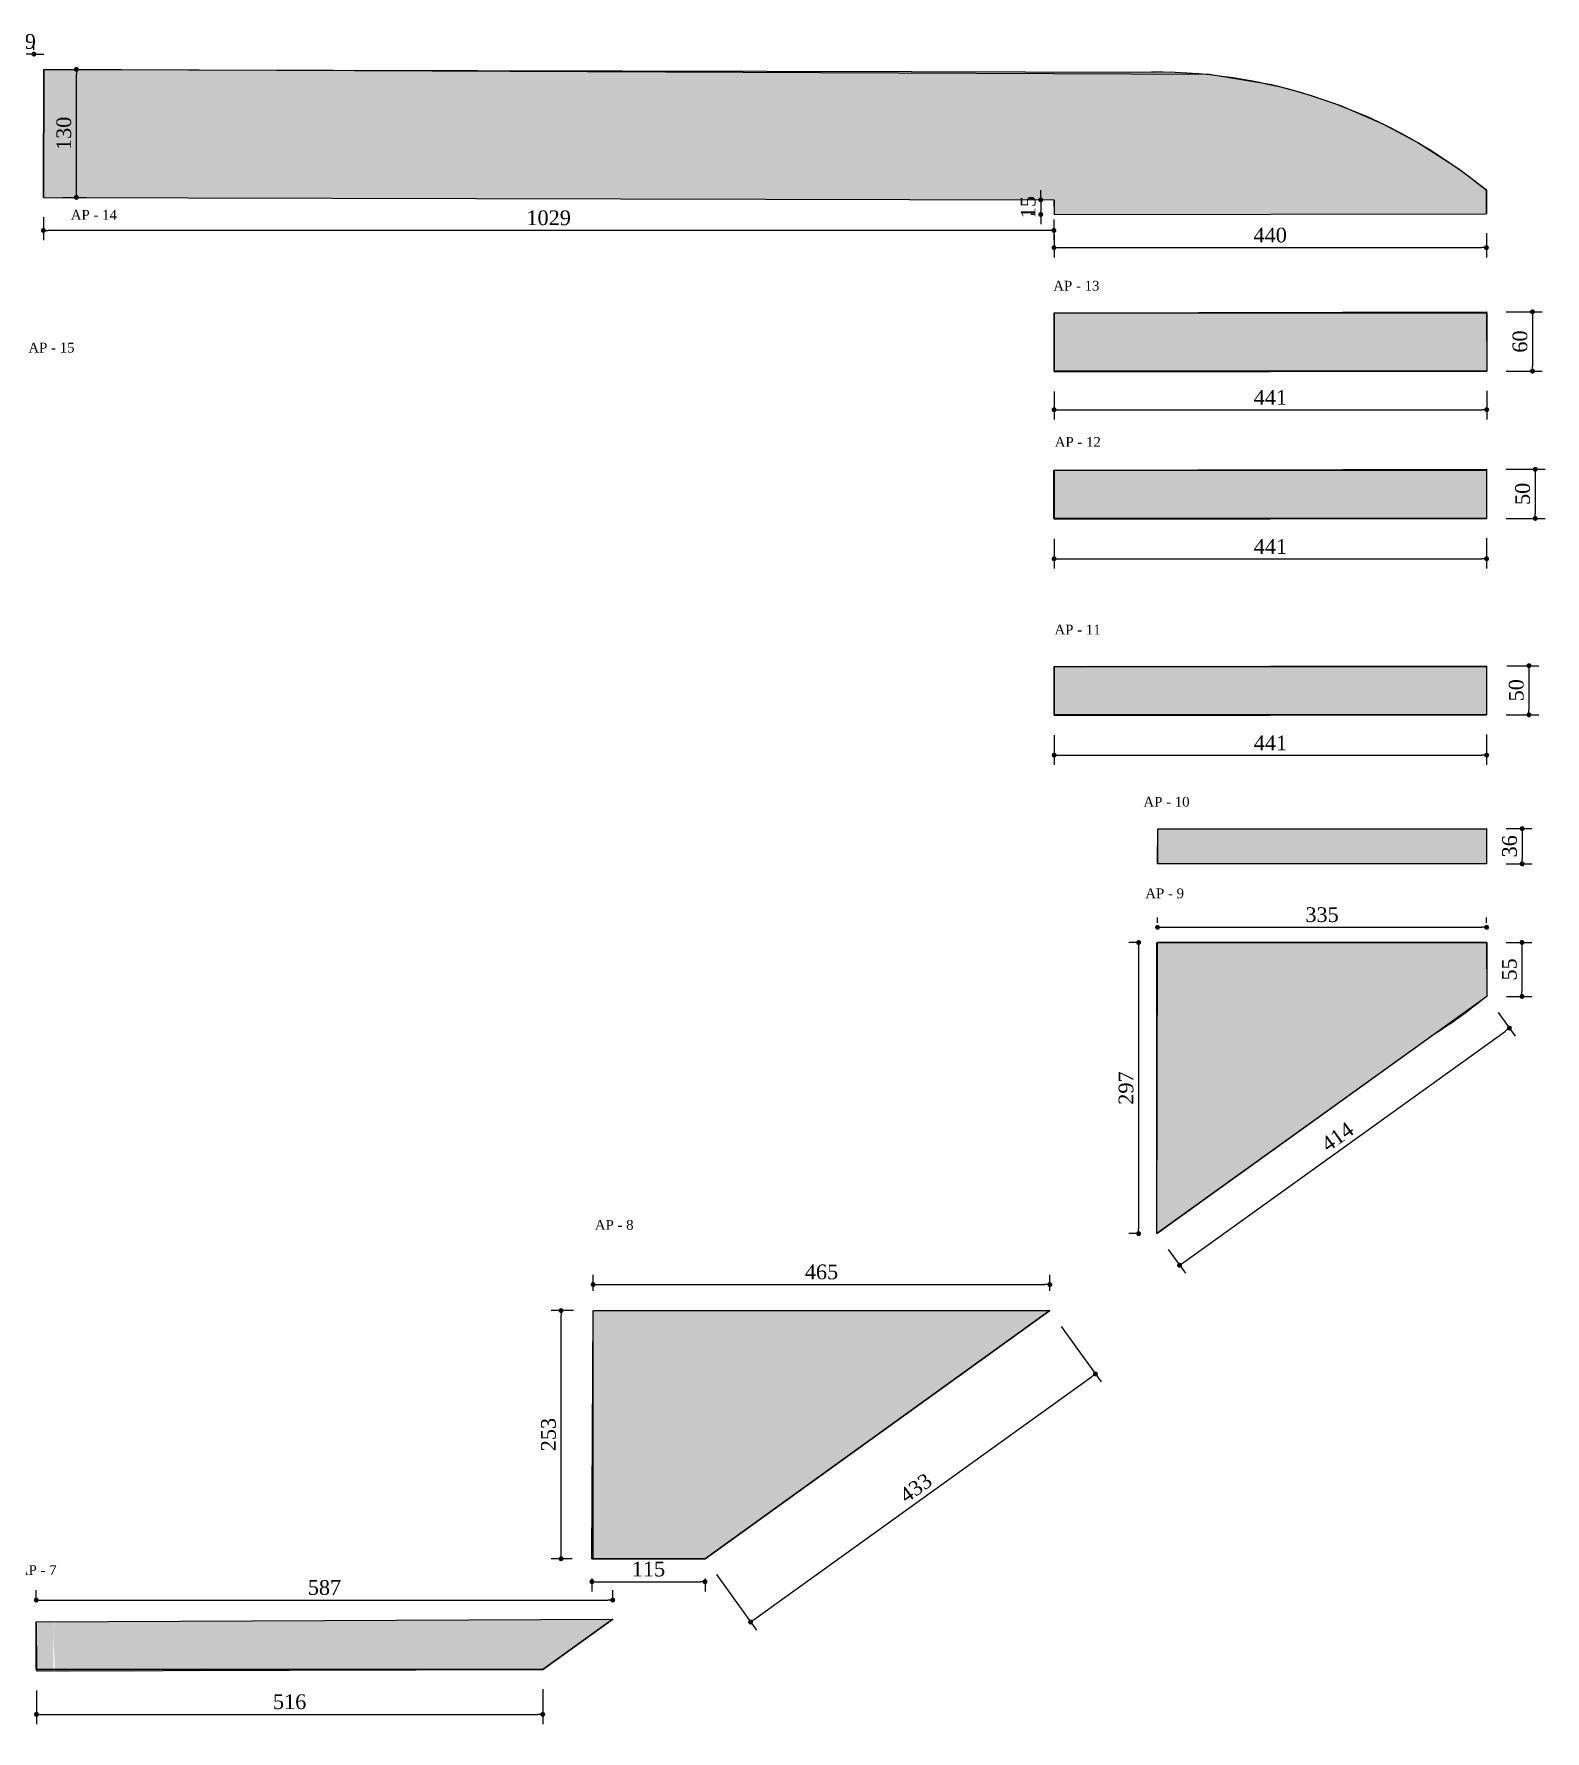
# Model space of a CAD drawing. Header units: millimetres. Extents: x 103208 to 171806, y -164 to 10038.
# Drawn here: x 139330 to 140869, y 2203 to 3931 of the extents above; entities that cross this region are included whole.
import ezdxf

# ---------------------------------------------------------------- set-up
doc = ezdxf.new("R2010")
doc.units = ezdxf.units.MM
doc.layers.add('Parede Baixa', color=5, linetype='Continuous', lineweight=50)
doc.layers.add('Pilares Sub-solo', color=7, linetype='Continuous', lineweight=70)
doc.styles.add('Valéria', font='romantic.ttf', dxfattribs={"height": 10})
doc.dimstyles.new('Cota - 50', dxfattribs={"dimtxt": 10, "dimasz": 5, "dimexe": 10, "dimexo": 20, "dimgap": 5, "dimtad": 1, "dimtxsty": 'Valéria', "dimblk": 'DOT', "dimcen": 0, "dimclrd": 12, "dimclre": 12, "dimclrt": 2, "dimazin": 2, "dimtfac": 1, "dimtix": 1, "dimtmove": 0, "dimatfit": 3, "dimldrblk": 'DOT', "dimfxl": 1, "dimarcsym": 0})
pattern_1 = [(360, (25225.264, -3817.564), (15, 15), [2.25, -0.45, 0.6, -0.45, 2.25, -9]), (360, (25224.514, -3817.114), (15, 15), [1.5, -1.125, 2.25, -1.125, 1.5, -7.5]), (360, (25229.764, -3811.114), (15, 15), [1.875, -0.75, 1.875, -10.5]), (360, (25222.264, -3808.114), (15, 15), [0.75, -1.5, 0.75, -12]), (90, (25223.764, -3808.114), (-15, 15), [1.35, -13.65]), (90, (25228.264, -3817.114), (-15, 15), [1.5, -13.5]), (90, (25232.014, -3811.114), (-15, 15), [1.5, -13.5]), (45, (25230.214, -3817.264), (1e-14, 15), [1.5, -19.7132034]), (135, (25226.314, -3817.264), (-15, 1e-14), [1.5, -19.7132034]), (63.434949, (25229.764, -3817.189), (8e-10, 15), [1.5, -32.0410197]), (75.9637565, (25229.014, -3817.1137), (5e-10, 15), [1.5, -60.3465844]), (75.9637565, (25232.764, -3811.1137), (5e-10, 15), [1.2, -60.6465844]), (75.9637565, (25224.064, -3808.1137), (5e-10, 15), [1.05, -60.7965844]), (104.0362435, (25227.514, -3817.1137), (-5e-10, 15), [1.5, -60.3465844]), (104.0362435, (25231.264, -3811.1137), (-5e-10, 15), [1.2, -60.6465844]), (104.0362435, (25223.464, -3808.1137), (-5e-10, 15), [1.05, -60.7965844]), (116.565051, (25226.764, -3817.189), (-6e-09, 15), [1.5, -32.041002])]

# ---------------------------------------------------------------- blocks, each defined once
blk = doc.blocks.new('_Dot')
at = {"color": 0, "linetype": 'ByBlock', "lineweight": -2}
blk.add_line((-0.5, 0), (-1, 0), dxfattribs=at)
at = {"color": 0, "linetype": 'ByBlock', "const_width": 0.5}
blk.add_lwpolyline([(-0.25, 0, 1), (0.25, 0, 1)], format="xyb", close=True, dxfattribs=at)
blk = doc.blocks.new('*D1052')
at = {"color": 12, "lineweight": -2, "transparency": 16777216}
for p, q in [((139331.9, 2333.9), (139331.9, 2346)), ((139336.9, 2336), (139914, 2336)), ((139919, 2336.6), (139919, 2346))]:
    blk.add_line(p, q, dxfattribs=at)
at = {"layer": 'Defpoints', "color": 0, "transparency": 16777216}
for p in [(139919, 2336), (139919, 2316.6), (139331.9, 2313.9, -66132.9)]:
    blk.add_point(p, dxfattribs=at)
at = {"color": 12, "lineweight": -2, "transparency": 16777216, "xscale": 5, "yscale": 5, "zscale": 5, "rotation": 180}
blk.add_blockref('_Dot', (139331.9, 2336), dxfattribs=at)
at = {"color": 12, "lineweight": -2, "transparency": 16777216, "xscale": 5, "yscale": 5, "zscale": 5}
blk.add_blockref('_Dot', (139919, 2336), dxfattribs=at)
at = {"color": 2, "transparency": 16777216, "insert": (139625.4, 2348.7), "char_height": 10, "attachment_point": 5, "style": 'Valéria'}
blk.add_mtext('{\\H1.5x;587}', dxfattribs=at)
blk = doc.blocks.new('*D1054')
at = {"color": 12, "lineweight": -2, "transparency": 16777216}
for p, q in [((139332.1, 2243.9), (139332.1, 2209.6)), ((139847.7, 2245.4), (139847.7, 2209.6)), ((139337.1, 2219.6), (139842.7, 2219.6))]:
    blk.add_line(p, q, dxfattribs=at)
at = {"layer": 'Defpoints', "color": 0, "transparency": 16777216}
for p in [(139847.7, 2265.4), (139332.1, 2263.9, -66132.9), (139847.7, 2219.6)]:
    blk.add_point(p, dxfattribs=at)
at = {"color": 12, "lineweight": -2, "transparency": 16777216, "xscale": 5, "yscale": 5, "zscale": 5, "rotation": 180}
blk.add_blockref('_Dot', (139332.1, 2219.6), dxfattribs=at)
at = {"color": 12, "lineweight": -2, "transparency": 16777216, "xscale": 5, "yscale": 5, "zscale": 5}
blk.add_blockref('_Dot', (139847.7, 2219.6), dxfattribs=at)
at = {"color": 2, "transparency": 16777216, "insert": (139589.9, 2232.4), "char_height": 10, "attachment_point": 5, "style": 'Valéria'}
blk.add_mtext('{\\H1.5x;516}', dxfattribs=at)
blk = doc.blocks.new('*D1055')
at = {"color": 12, "lineweight": -2, "transparency": 16777216}
for p, q in [((139311.9, 2313.9), (139301.1, 2313.9)), ((139311.1, 2268.9), (139311.1, 2308.9)), ((139312.1, 2263.9), (139301.1, 2263.9))]:
    blk.add_line(p, q, dxfattribs=at)
at = {"layer": 'Defpoints', "color": 0, "transparency": 16777216}
for p in [(139311.1, 2313.9), (139331.9, 2313.9, -66132.9), (139332.1, 2263.9, -66132.9)]:
    blk.add_point(p, dxfattribs=at)
at = {"color": 12, "lineweight": -2, "transparency": 16777216, "xscale": 5, "yscale": 5, "zscale": 5}
for p, rotation in [((139311.1, 2313.9), 90), ((139311.1, 2263.9), 270)]:
    blk.add_blockref('_Dot', p, dxfattribs=dict(at, rotation=rotation))
at = {"color": 2, "transparency": 16777216, "insert": (139298.3, 2288.9), "char_height": 10, "attachment_point": 5, "rotation": 90, "style": 'Valéria'}
blk.add_mtext('{\\H1.5x;50}', dxfattribs=at)
blk = doc.blocks.new('*D1056')
at = {"color": 12, "lineweight": -2, "transparency": 16777216}
for p, q in [((139897.8, 2358.1), (139897.8, 2344.7)), ((139902.8, 2354.7), (140008, 2354.7)), ((140013, 2358.1), (140013, 2344.7))]:
    blk.add_line(p, q, dxfattribs=at)
at = {"layer": 'Defpoints', "color": 0, "transparency": 16777216}
for p in [(139897.8, 2378.1), (140013, 2378.1), (140013, 2354.7)]:
    blk.add_point(p, dxfattribs=at)
at = {"color": 12, "lineweight": -2, "transparency": 16777216, "xscale": 5, "yscale": 5, "zscale": 5, "rotation": 180}
blk.add_blockref('_Dot', (139897.8, 2354.7), dxfattribs=at)
at = {"color": 12, "lineweight": -2, "transparency": 16777216, "xscale": 5, "yscale": 5, "zscale": 5}
blk.add_blockref('_Dot', (140013, 2354.7), dxfattribs=at)
at = {"color": 2, "transparency": 16777216, "insert": (139955.4, 2367.5), "char_height": 10, "attachment_point": 5, "style": 'Valéria'}
blk.add_mtext('{\\H1.5x;115}', dxfattribs=at)
blk = doc.blocks.new('*D1057')
at = {"color": 12, "lineweight": -2, "transparency": 16777216}
for p, q in [((140375.8, 2614.6), (140416.4, 2558.2)), ((140063.5, 2316.6), (140406.5, 2563.4)), ((140024.7, 2361.9), (140065.3, 2305.5))]:
    blk.add_line(p, q, dxfattribs=at)
at = {"layer": 'Defpoints', "color": 0, "transparency": 16777216}
for p in [(140364.1, 2630.8), (140410.6, 2566.3), (140013, 2378.1)]:
    blk.add_point(p, dxfattribs=at)
at = {"color": 12, "lineweight": -2, "transparency": 16777216, "xscale": 5, "yscale": 5, "zscale": 5}
for p, rotation in [((140410.6, 2566.3), 35.73631054312465), ((140059.4, 2313.6), 215.7363105431246)]:
    blk.add_blockref('_Dot', p, dxfattribs=dict(at, rotation=rotation))
at = {"color": 2, "transparency": 16777216, "insert": (140227.6, 2450.2), "char_height": 10, "attachment_point": 5, "rotation": 35.7363, "style": 'Valéria'}
blk.add_mtext('{\\H1.5x;433}', dxfattribs=at)
blk = doc.blocks.new('*D1058')
at = {"color": 12, "lineweight": -2, "transparency": 16777216}
for p, q in [((139899, 2650.8), (139899, 2667.3)), ((140364.1, 2650.8), (140364.1, 2667.3)), ((139904, 2657.3), (140359.1, 2657.3))]:
    blk.add_line(p, q, dxfattribs=at)
at = {"layer": 'Defpoints', "color": 0, "transparency": 16777216}
for p in [(140364.1, 2657.3), (139899, 2630.8), (140364.1, 2630.8)]:
    blk.add_point(p, dxfattribs=at)
at = {"color": 12, "lineweight": -2, "transparency": 16777216, "xscale": 5, "yscale": 5, "zscale": 5, "rotation": 180}
blk.add_blockref('_Dot', (139899, 2657.3), dxfattribs=at)
at = {"color": 12, "lineweight": -2, "transparency": 16777216, "xscale": 5, "yscale": 5, "zscale": 5}
blk.add_blockref('_Dot', (140364.1, 2657.3), dxfattribs=at)
at = {"color": 2, "transparency": 16777216, "insert": (140131.6, 2670.1), "char_height": 10, "attachment_point": 5, "style": 'Valéria'}
blk.add_mtext('{\\H1.5x;465}', dxfattribs=at)
blk = doc.blocks.new('*D1059')
at = {"color": 12, "lineweight": -2, "transparency": 16777216}
for p, q in [((139879, 2630.8), (139856.4, 2630.8)), ((139866.4, 2383.1), (139866.4, 2625.8)), ((139877.8, 2378.1), (139856.4, 2378.1))]:
    blk.add_line(p, q, dxfattribs=at)
at = {"layer": 'Defpoints', "color": 0, "transparency": 16777216}
for p in [(139866.4, 2630.8), (139899, 2630.8), (139897.8, 2378.1)]:
    blk.add_point(p, dxfattribs=at)
at = {"color": 12, "lineweight": -2, "transparency": 16777216, "xscale": 5, "yscale": 5, "zscale": 5}
for p, rotation in [((139866.4, 2630.8), 90), ((139866.4, 2378.1), 270)]:
    blk.add_blockref('_Dot', p, dxfattribs=dict(at, rotation=rotation))
at = {"color": 2, "transparency": 16777216, "insert": (139853.6, 2504.5), "char_height": 10, "attachment_point": 5, "rotation": 90, "style": 'Valéria'}
blk.add_mtext('{\\H1.5x;253}', dxfattribs=at)
blk = doc.blocks.new('*D1060')
at = {"color": 12, "lineweight": -2, "transparency": 16777216}
for p, q in [((140473.8, 3025.6), (140473.8, 3031.1)), ((140809, 3025.7), (140809, 3031.1)), ((140478.8, 3021.1), (140804, 3021.1))]:
    blk.add_line(p, q, dxfattribs=at)
at = {"layer": 'Defpoints', "color": 0, "transparency": 16777216}
for p in [(140809, 3021.1), (140473.8, 3005.6, -9825), (140809, 3005.7, -9825)]:
    blk.add_point(p, dxfattribs=at)
at = {"color": 12, "lineweight": -2, "transparency": 16777216, "xscale": 5, "yscale": 5, "zscale": 5, "rotation": 180}
blk.add_blockref('_Dot', (140473.8, 3021.1), dxfattribs=at)
at = {"color": 12, "lineweight": -2, "transparency": 16777216, "xscale": 5, "yscale": 5, "zscale": 5}
blk.add_blockref('_Dot', (140809, 3021.1), dxfattribs=at)
at = {"color": 2, "transparency": 16777216, "insert": (140641.4, 3033.9), "char_height": 10, "attachment_point": 5, "style": 'Valéria'}
blk.add_mtext('{\\H1.5x;335}', dxfattribs=at)
blk = doc.blocks.new('*D1061')
at = {"color": 12, "lineweight": -2, "transparency": 16777216}
for p, q in [((140829, 3005.7), (140855, 3005.7)), ((140845, 3000.7), (140845, 2955.7)), ((140829.1, 2950.7), (140855, 2950.7))]:
    blk.add_line(p, q, dxfattribs=at)
at = {"layer": 'Defpoints', "color": 0, "transparency": 16777216}
for p in [(140809, 3005.7, -9825), (140809.1, 2950.7), (140845, 2950.7)]:
    blk.add_point(p, dxfattribs=at)
at = {"color": 12, "lineweight": -2, "transparency": 16777216, "xscale": 5, "yscale": 5, "zscale": 5}
for p, rotation in [((140845, 3005.7), 90), ((140845, 2950.7), 270)]:
    blk.add_blockref('_Dot', p, dxfattribs=dict(at, rotation=rotation))
at = {"color": 2, "transparency": 16777216, "insert": (140832.2, 2978.2), "char_height": 10, "attachment_point": 5, "rotation": 90, "style": 'Valéria'}
blk.add_mtext('{\\H1.5x;55}', dxfattribs=at)
blk = doc.blocks.new('*D1062')
at = {"color": 12, "lineweight": -2, "transparency": 16777216}
for p, q in [((140820.7, 2934.5), (140838.1, 2910.3)), ((140500.4, 2679.9), (140828.2, 2915.5)), ((140484.8, 2693), (140502.2, 2668.9))]:
    blk.add_line(p, q, dxfattribs=at)
at = {"layer": 'Defpoints', "color": 0, "transparency": 16777216}
for p in [(140809.1, 2950.7), (140832.2, 2918.5), (140473.1, 2709.2)]:
    blk.add_point(p, dxfattribs=at)
at = {"color": 12, "lineweight": -2, "transparency": 16777216, "xscale": 5, "yscale": 5, "zscale": 5}
for p, rotation in [((140832.2, 2918.5), 35.70793610385551), ((140496.3, 2677), 215.7079361038555)]:
    blk.add_blockref('_Dot', p, dxfattribs=dict(at, rotation=rotation))
at = {"color": 2, "transparency": 16777216, "insert": (140657, 2807.9), "char_height": 10, "attachment_point": 5, "rotation": 35.7079, "style": 'Valéria'}
blk.add_mtext('{\\H1.5x;414}', dxfattribs=at)
blk = doc.blocks.new('*D1063')
at = {"color": 12, "lineweight": -2, "transparency": 16777216}
for p, q in [((140453.1, 3005.6), (140444.6, 3005.6)), ((140454.6, 3000.6), (140454.6, 2714.2)), ((140453.1, 2709.2), (140444.6, 2709.2))]:
    blk.add_line(p, q, dxfattribs=at)
at = {"layer": 'Defpoints', "color": 0, "transparency": 16777216}
for p in [(140473.1, 3005.6, -9825), (140454.6, 2709.2), (140473.1, 2709.2)]:
    blk.add_point(p, dxfattribs=at)
at = {"color": 12, "lineweight": -2, "transparency": 16777216, "xscale": 5, "yscale": 5, "zscale": 5}
for p, rotation in [((140454.6, 3005.6), 90), ((140454.6, 2709.2), 270)]:
    blk.add_blockref('_Dot', p, dxfattribs=dict(at, rotation=rotation))
at = {"color": 2, "transparency": 16777216, "insert": (140441.8, 2857.4), "char_height": 10, "attachment_point": 5, "rotation": 90, "style": 'Valéria'}
blk.add_mtext('{\\H1.5x;297}', dxfattribs=at)
blk = doc.blocks.new('*D1064')
at = {"color": 12, "lineweight": -2, "transparency": 16777216}
for p, q in [((140829, 3121.6), (140855.2, 3121.6)), ((140845.2, 3116.6), (140845.2, 3090.7)), ((140829, 3085.7), (140855.2, 3085.7))]:
    blk.add_line(p, q, dxfattribs=at)
at = {"layer": 'Defpoints', "color": 0, "transparency": 16777216}
for p in [(140809, 3121.6, -9825), (140809, 3085.7, -9825), (140845.2, 3085.7)]:
    blk.add_point(p, dxfattribs=at)
at = {"color": 12, "lineweight": -2, "transparency": 16777216, "xscale": 5, "yscale": 5, "zscale": 5}
for p, rotation in [((140845.2, 3121.6), 90), ((140845.2, 3085.7), 270)]:
    blk.add_blockref('_Dot', p, dxfattribs=dict(at, rotation=rotation))
at = {"color": 2, "transparency": 16777216, "insert": (140832.4, 3103.6), "char_height": 10, "attachment_point": 5, "rotation": 90, "style": 'Valéria'}
blk.add_mtext('{\\H1.5x;36}', dxfattribs=at)
blk = doc.blocks.new('*D1065')
at = {"color": 12, "lineweight": -2, "transparency": 16777216}
for p, q in [((140829.7, 3287.5), (140862.1, 3287.5)), ((140852.1, 3282.5), (140852.1, 3242.5)), ((140829, 3237.5), (140862.1, 3237.5))]:
    blk.add_line(p, q, dxfattribs=at)
at = {"layer": 'Defpoints', "color": 0, "transparency": 16777216}
for p in [(140809.7, 3287.5, -9825), (140809, 3237.5, -9975.7), (140852.1, 3237.5)]:
    blk.add_point(p, dxfattribs=at)
at = {"color": 12, "lineweight": -2, "transparency": 16777216, "xscale": 5, "yscale": 5, "zscale": 5}
for p, rotation in [((140852.1, 3287.5), 90), ((140852.1, 3237.5), 270)]:
    blk.add_blockref('_Dot', p, dxfattribs=dict(at, rotation=rotation))
at = {"color": 2, "transparency": 16777216, "insert": (140839.3, 3262.5), "char_height": 10, "attachment_point": 5, "rotation": 90, "style": 'Valéria'}
blk.add_mtext('{\\H1.5x;50}', dxfattribs=at)
blk = doc.blocks.new('*D1066')
at = {"color": 12, "lineweight": -2, "transparency": 16777216}
for p, q in [((140368.6, 3216.7), (140368.6, 3186.4)), ((140809, 3217.5), (140809, 3186.4)), ((140373.6, 3196.4), (140804, 3196.4))]:
    blk.add_line(p, q, dxfattribs=at)
at = {"layer": 'Defpoints', "color": 0, "transparency": 16777216}
for p in [(140368.6, 3236.7, -96350.9), (140809, 3237.5, -9975.7), (140809, 3196.4)]:
    blk.add_point(p, dxfattribs=at)
at = {"color": 12, "lineweight": -2, "transparency": 16777216, "xscale": 5, "yscale": 5, "zscale": 5, "rotation": 180}
blk.add_blockref('_Dot', (140368.6, 3196.4), dxfattribs=at)
at = {"color": 12, "lineweight": -2, "transparency": 16777216, "xscale": 5, "yscale": 5, "zscale": 5}
blk.add_blockref('_Dot', (140809, 3196.4), dxfattribs=at)
at = {"color": 2, "transparency": 16777216, "insert": (140588.8, 3208.9), "char_height": 10, "attachment_point": 5, "style": 'Valéria'}
blk.add_mtext('{\\H1.5x;441}', dxfattribs=at)
blk = doc.blocks.new('*D1067')
at = {"color": 12, "lineweight": -2, "transparency": 16777216}
for p, q in [((140828.9, 3487.5), (140868.5, 3487.5)), ((140858.5, 3482.5), (140858.5, 3442.5)), ((140829, 3437.5), (140868.5, 3437.5))]:
    blk.add_line(p, q, dxfattribs=at)
at = {"layer": 'Defpoints', "color": 0, "transparency": 16777216}
for p in [(140808.9, 3487.5, -9901.1), (140809, 3437.5, -9901.1), (140858.5, 3437.5)]:
    blk.add_point(p, dxfattribs=at)
at = {"color": 12, "lineweight": -2, "transparency": 16777216, "xscale": 5, "yscale": 5, "zscale": 5}
for p, rotation in [((140858.5, 3487.5), 90), ((140858.5, 3437.5), 270)]:
    blk.add_blockref('_Dot', p, dxfattribs=dict(at, rotation=rotation))
at = {"color": 2, "transparency": 16777216, "insert": (140845.7, 3462.5), "char_height": 10, "attachment_point": 5, "rotation": 90, "style": 'Valéria'}
blk.add_mtext('{\\H1.5x;50}', dxfattribs=at)
blk = doc.blocks.new('*D1068')
at = {"color": 12, "lineweight": -2, "transparency": 16777216}
for p, q in [((140828.9, 3647.8), (140865.7, 3647.8)), ((140855.7, 3642.8), (140855.7, 3592.5)), ((140829, 3587.5), (140865.7, 3587.5))]:
    blk.add_line(p, q, dxfattribs=at)
at = {"layer": 'Defpoints', "color": 0, "transparency": 16777216}
for p in [(140808.9, 3647.8, -9849.8), (140809, 3587.5, -9849.8), (140855.7, 3587.5)]:
    blk.add_point(p, dxfattribs=at)
at = {"color": 12, "lineweight": -2, "transparency": 16777216, "xscale": 5, "yscale": 5, "zscale": 5}
for p, rotation in [((140855.7, 3647.8), 90), ((140855.7, 3587.5), 270)]:
    blk.add_blockref('_Dot', p, dxfattribs=dict(at, rotation=rotation))
at = {"color": 2, "transparency": 16777216, "insert": (140843, 3617.6), "char_height": 10, "attachment_point": 5, "rotation": 90, "style": 'Valéria'}
blk.add_mtext('{\\H1.5x;60}', dxfattribs=at)
blk = doc.blocks.new('*D1069')
at = {"color": 12, "lineweight": -2, "transparency": 16777216}
for p, q in [((140368.5, 3416.7), (140368.5, 3386.4)), ((140809, 3417.5), (140809, 3386.4)), ((140373.5, 3396.4), (140804, 3396.4))]:
    blk.add_line(p, q, dxfattribs=at)
at = {"layer": 'Defpoints', "color": 0, "transparency": 16777216}
for p in [(140368.5, 3436.7, -96291.2), (140809, 3437.5, -9901.1), (140809, 3396.4)]:
    blk.add_point(p, dxfattribs=at)
at = {"color": 12, "lineweight": -2, "transparency": 16777216, "xscale": 5, "yscale": 5, "zscale": 5, "rotation": 180}
blk.add_blockref('_Dot', (140368.5, 3396.4), dxfattribs=at)
at = {"color": 12, "lineweight": -2, "transparency": 16777216, "xscale": 5, "yscale": 5, "zscale": 5}
blk.add_blockref('_Dot', (140809, 3396.4), dxfattribs=at)
at = {"color": 2, "transparency": 16777216, "insert": (140588.8, 3408.9), "char_height": 10, "attachment_point": 5, "style": 'Valéria'}
blk.add_mtext('{\\H1.5x;441}', dxfattribs=at)
blk = doc.blocks.new('*D1070')
at = {"color": 12, "lineweight": -2, "transparency": 16777216}
for p, q in [((140368.5, 3566.7), (140368.5, 3538.2)), ((140809.1, 3567.5), (140809.1, 3538.2)), ((140373.5, 3548.2), (140804.1, 3548.2))]:
    blk.add_line(p, q, dxfattribs=at)
at = {"layer": 'Defpoints', "color": 0, "transparency": 16777216}
for p in [(140368.5, 3586.7, -96246.4), (140809.1, 3587.5, -9825), (140809.1, 3548.2)]:
    blk.add_point(p, dxfattribs=at)
at = {"color": 12, "lineweight": -2, "transparency": 16777216, "xscale": 5, "yscale": 5, "zscale": 5, "rotation": 180}
blk.add_blockref('_Dot', (140368.5, 3548.2), dxfattribs=at)
at = {"color": 12, "lineweight": -2, "transparency": 16777216, "xscale": 5, "yscale": 5, "zscale": 5}
blk.add_blockref('_Dot', (140809.1, 3548.2), dxfattribs=at)
at = {"color": 2, "transparency": 16777216, "insert": (140588.8, 3560.7), "char_height": 10, "attachment_point": 5, "style": 'Valéria'}
blk.add_mtext('{\\H1.5x;441}', dxfattribs=at)
blk = doc.blocks.new('*D1071')
at = {"color": 12, "lineweight": -2, "transparency": 16777216}
for p, q in [((140368.4, 3727), (140368.4, 3703.2)), ((140808.8, 3727.9), (140808.8, 3703.2)), ((140373.4, 3713.2), (140803.8, 3713.2))]:
    blk.add_line(p, q, dxfattribs=at)
at = {"layer": 'Defpoints', "color": 0, "transparency": 16777216}
for p in [(140368.4, 3747, -96195.7), (140808.8, 3747.9, -9825), (140808.8, 3713.2)]:
    blk.add_point(p, dxfattribs=at)
at = {"color": 12, "lineweight": -2, "transparency": 16777216, "xscale": 5, "yscale": 5, "zscale": 5, "rotation": 180}
blk.add_blockref('_Dot', (140368.4, 3713.2), dxfattribs=at)
at = {"color": 12, "lineweight": -2, "transparency": 16777216, "xscale": 5, "yscale": 5, "zscale": 5}
blk.add_blockref('_Dot', (140808.8, 3713.2), dxfattribs=at)
at = {"color": 2, "transparency": 16777216, "insert": (140588.6, 3725.9), "char_height": 10, "attachment_point": 5, "style": 'Valéria'}
blk.add_mtext('{\\H1.5x;440}', dxfattribs=at)
blk = doc.blocks.new('*D1072')
at = {"color": 12, "lineweight": -2, "transparency": 16777216}
for p, q in [((140354.9, 3766.9), (140354.9, 3771.9)), ((140348.5, 3761.9), (140344.9, 3761.9)), ((140354.9, 3761.9), (140354.9, 3747)), ((140348.4, 3747), (140344.9, 3747)), ((140354.9, 3742), (140354.9, 3737))]:
    blk.add_line(p, q, dxfattribs=at)
at = {"layer": 'Defpoints', "color": 0, "transparency": 16777216}
for p in [(140368.5, 3761.9, 124633.8), (140354.9, 3747), (140368.4, 3747, -96195.7)]:
    blk.add_point(p, dxfattribs=at)
at = {"color": 12, "lineweight": -2, "transparency": 16777216, "xscale": 5, "yscale": 5, "zscale": 5}
for p, rotation in [((140354.9, 3761.9), 270), ((140354.9, 3747), 90)]:
    blk.add_blockref('_Dot', p, dxfattribs=dict(at, rotation=rotation))
at = {"color": 2, "transparency": 16777216, "insert": (140342.1, 3754.5), "char_height": 10, "attachment_point": 5, "rotation": 90, "style": 'Valéria'}
blk.add_mtext('{\\H1.5x;15}', dxfattribs=at)
blk = doc.blocks.new('*D1073')
at = {"color": 12, "lineweight": -2, "transparency": 16777216}
for p, q in [((139339.1, 3744.4), (139339.1, 3720.7)), ((140368.3, 3741.9), (140368.3, 3720.7)), ((140363.3, 3730.7), (139344.1, 3730.7))]:
    blk.add_line(p, q, dxfattribs=at)
at = {"layer": 'Defpoints', "color": 0, "transparency": 16777216}
for p in [(139339.1, 3764.4), (140368.3, 3761.9, 124633.8), (139339.1, 3730.7)]:
    blk.add_point(p, dxfattribs=at)
at = {"color": 12, "lineweight": -2, "transparency": 16777216, "xscale": 5, "yscale": 5, "zscale": 5, "rotation": 180}
blk.add_blockref('_Dot', (139339.1, 3730.7), dxfattribs=at)
at = {"color": 12, "lineweight": -2, "transparency": 16777216, "xscale": 5, "yscale": 5, "zscale": 5}
blk.add_blockref('_Dot', (140368.3, 3730.7), dxfattribs=at)
at = {"color": 2, "transparency": 16777216, "insert": (139853.7, 3743.5), "char_height": 10, "attachment_point": 5, "style": 'Valéria'}
blk.add_mtext('{\\H1.5x;1029}', dxfattribs=at)
blk = doc.blocks.new('*D1074')
at = {"color": 12, "lineweight": -2, "transparency": 16777216}
for p, q in [((139359.5, 3894.7), (139382.7, 3894.7)), ((139372.7, 3769.4), (139372.7, 3889.7)), ((139359.1, 3764.4), (139382.7, 3764.4))]:
    blk.add_line(p, q, dxfattribs=at)
at = {"layer": 'Defpoints', "color": 0, "transparency": 16777216}
for p in [(139339.5, 3894.7), (139372.7, 3894.7), (139339.1, 3764.4)]:
    blk.add_point(p, dxfattribs=at)
at = {"color": 12, "lineweight": -2, "transparency": 16777216, "xscale": 5, "yscale": 5, "zscale": 5}
for p, rotation in [((139372.7, 3894.7), 90), ((139372.7, 3764.4), 270)]:
    blk.add_blockref('_Dot', p, dxfattribs=dict(at, rotation=rotation))
at = {"color": 2, "transparency": 16777216, "insert": (139360, 3829.6), "char_height": 10, "attachment_point": 5, "rotation": 90, "style": 'Valéria'}
blk.add_mtext('{\\H1.5x;130}', dxfattribs=at)
blk = doc.blocks.new('*D1075')
at = {"color": 12, "lineweight": -2, "transparency": 16777216}
for p, q in [((139306, 3910.3), (139301, 3910.3)), ((139311, 3914.6), (139311, 3920.3)), ((139329.5, 3910.3), (139311, 3910.3)), ((139329.5, 3914.7), (139329.5, 3920.3)), ((139334.5, 3910.3), (139339.5, 3910.3))]:
    blk.add_line(p, q, dxfattribs=at)
at = {"layer": 'Defpoints', "color": 0, "transparency": 16777216}
for p in [(139311, 3910.3), (139311, 3894.6), (139329.5, 3894.7)]:
    blk.add_point(p, dxfattribs=at)
at = {"color": 12, "lineweight": -2, "transparency": 16777216, "xscale": 5, "yscale": 5, "zscale": 5}
blk.add_blockref('_Dot', (139311, 3910.3), dxfattribs=at)
at = {"color": 12, "lineweight": -2, "transparency": 16777216, "xscale": 5, "yscale": 5, "zscale": 5, "rotation": 180}
blk.add_blockref('_Dot', (139329.5, 3910.3), dxfattribs=at)
at = {"color": 2, "transparency": 16777216, "insert": (139320.2, 3923.1), "char_height": 10, "attachment_point": 5, "style": 'Valéria'}
blk.add_mtext('{\\H1.5x;19}', dxfattribs=at)

msp = doc.modelspace()

# ---------------------------------------------------------------- hatches: boundary and pattern name
h = msp.add_hatch()
h.set_pattern_fill('GRASS2', color=74, scale=15, pattern_type=2)
h.set_pattern_definition(pattern_1)
h.paths.add_polyline_path([(140368.56203, 3237.3049), (140809.65629, 3237.42569), (140809.65629, 3287.48049), (140368.56203, 3287.3597)])
h.paths.add_polyline_path([(140809.38483, 3437.48025), (140368.50322, 3437.41224), (140368.50322, 3487.36075), (140809.38483, 3487.42875)])
h.paths.add_polyline_path([(140368.46599, 3647.36779), (140809.11775, 3647.36779), (140809.11257, 3587.48), (140368.46081, 3587.48)])
h.paths.add_polyline_path([(140368.33435, 3761.94517), (139339.76225, 3764.41394), (139339.82833, 3894.72675), (140368.40028, 3892.25059)])
h.paths.add_polyline_path([(140505.94331, 3804.41284), (140396.42279, 3804.41284)], flags=16)
h.paths.add_polyline_path([(140368.40028, 3892.25059), (140368.41672, 3746.96797), (140808.80402, 3747.76727), (140808.82248, 3771.69886), (140769.81876, 3800.82517), (140740.43617, 3819.36449), (140705.11368, 3838.31532), (140665.53031, 3855.70698), (140624.31561, 3869.92627), (140585.51237, 3879.9762), (140546.42136, 3887.02061), (140510.72362, 3890.85826)])
h = msp.add_hatch()
h.set_pattern_fill('GRASS2', color=74, scale=15, pattern_type=2)
h.set_pattern_definition(pattern_1)
h.paths.add_polyline_path([(139333.0725, 2313.93995), (139348.78285, 2313.93995), (139350.97439, 2262.69704), (139332.19489, 2262.68044)])
h.paths.add_polyline_path([(139349.34821, 2313.65893), (139918.9518, 2316.64412), (139847.72434, 2265.39374), (139349.43981, 2262.84939)])
h.paths.add_polyline_path([(140563.122, 2967.20479), (140674.47788, 2967.20479)], flags=16)
h.paths.add_polyline_path([(140473.75282, 3005.64422), (140809.03639, 3005.64422), (140809.0638, 2950.69629), (140473.14525, 2709.24376)])
h.paths.add_polyline_path([(140592.02008, 3121.54323), (140594.73479, 3121.49232), (140473.99029, 3121.49232), (140473.99029, 3085.61795), (140808.99483, 3085.61795), (140808.99483, 3121.49232), (140705.05885, 3121.49232), (140702.34413, 3121.54323)])
h.paths.add_polyline_path([(140106.81505, 2519.97051), (139996.57399, 2519.97051)], flags=16)
h.paths.add_polyline_path([(139899.01862, 2630.81196), (140364.14122, 2630.81196), (140012.99302, 2378.1499), (139899.01862, 2378.1499)])
h.paths.add_polyline_path([(139364.93471, 2073.73708), (139364.93471, 1965.71761)], flags=16)
h.paths.add_polyline_path([(139331.47677, 2142.58983), (139688.29518, 2144.5197), (139330.25802, 1886.90082)])

# ---------------------------------------------------------------- linework, layer by layer
for p, q in [((139339.14889, 3764.41541), (139339.46167, 3894.72763)), ((139339.46167, 3894.72763), (140223.37676, 3892.60607)), ((140808.82248, 3771.69895), (140808.82248, 3747.92787, -9825)), ((139339.14889, 3764.41541, 124633.76029), (140368.33435, 3761.94517, 124633.76029)), ((140368.45267, 3761.94488, 124633.76029), (140368.41672, 3746.96797, -96195.72627)), ((140368.41672, 3746.96797, -96195.72627), (140808.80402, 3747.76727, -9825)), ((140368.59822, 3646.96813, -96195.72627), (140368.46669, 3586.68022, -249267.52059)), ((140368.59822, 3646.96813, -96195.72627), (140808.85891, 3647.76721, -9849.83213)), ((140808.85891, 3647.76721, -9849.83213), (140809.11257, 3587.48, -9825)), ((140368.46669, 3586.68022, -96246.4403), (140809.11257, 3587.48, -9825)), ((140368.49608, 3486.68011, -96276.27207), (140808.90602, 3487.47946, -9901.10605)), ((140368.49608, 3486.68011, -249267.52059), (140368.51078, 3436.68006, -249267.52059)), ((140808.90602, 3487.47946, -9901.10605), (140808.92072, 3437.4794, -9916.02194)), ((140368.51078, 3436.68006, -96291.18796), (140808.92072, 3437.4794, -9916.02194)), ((140368.55487, 3286.67989, -96335.93563), (140808.96481, 3287.47924, -9960.76961)), ((140368.55487, 3286.67989, -249267.52059), (140368.56957, 3236.67983, -249267.52059)), ((140808.96481, 3287.47924, -9960.76961), (140808.97951, 3237.47918, -9975.68549)), ((140368.56957, 3236.67983, -96350.85151), (140808.97951, 3237.47918, -9975.68549)), ((140473.9168, 3085.64422, -9825), (140473.99029, 3121.49232, -1894.75472)), ((140473.99029, 3121.49232, -1894.75472), (140809.01357, 3121.5908, -9825)), ((140809.01357, 3121.5908, -9825), (140809.02413, 3085.65714, -9825)), ((140809.02413, 3085.65714, -9825), (140473.9168, 3085.64422, -9825)), ((140473.14525, 2709.24376, -9825), (140473.14525, 3005.64422, -9825)), ((140809.04765, 3005.64422, -9825), (140473.75282, 3005.64422, -9825)), ((140809.04765, 3005.65714, -9825), (140809.0638, 2950.69629, -9825)), ((140473.14525, 2709.24376), (140751.2111, 2909.3208)), ((139897.8143, 2378.1499), (139899.01862, 2630.81196)), ((139899.01862, 2630.81196), (140364.14122, 2630.81196)), ((140012.99403, 2378.15063), (140364.14122, 2630.81196)), ((139897.8143, 2378.1499), (140012.99456, 2378.1499)), ((139331.91092, 2313.89777, -66132.89115), (139918.9518, 2316.64412)), ((139847.71032, 2265.38366), (139918.9518, 2316.64412)), ((139331.91092, 2313.89777, -66132.89115), (139332.05498, 2263.89797, -66132.89115)), ((139332.05498, 2263.89797, -66132.89115), (139847.71032, 2265.38366))]:
    msp.add_line(p, q)
msp.add_lwpolyline([(139339.46167, 3894.72763), (139339.14889, 3764.41541), (140368.33435, 3761.94517), (140368.41672, 3746.96797), (140808.80402, 3747.76727), (140808.82248, 3771.69881), (140781.82507, 3792.44505), (140738.57117, 3820.45256), (140703.68967, 3839.00881), (140660.37925, 3857.69347), (140629.72358, 3868.27416), (140607.64278, 3874.62799), (140590.24002, 3878.91777), (140526.33042, 3889.4807), (139339.46167, 3894.72763)])
for points in [[(140223.37676, 3892.60607), (140455.61603, 3892.03681, -0.1813968239), (140808.82248, 3771.69895)], [(140809.0638, 2950.69629, -0.0335125684), (140751.2111, 2909.3208)]]:
    msp.add_lwpolyline(points, format="xyb")
for points, elevation in [([(140368.59822, 3646.96813), (140809.11257, 3646.96813), (140809.11257, 3587.48), (140368.59822, 3587.48)], -96195.72627), ([(140368.20332, 3486.67958), (140808.92072, 3486.67958), (140808.92072, 3437.4794), (140368.20332, 3437.4794)], -96333.6905), ([(140368.55487, 3286.67989), (140808.97951, 3286.67989), (140808.97951, 3237.47918), (140368.55487, 3237.47918)], -96335.93563), ([(140473.99029, 3121.49232), (140809.02413, 3121.49232), (140809.02413, 3085.65714), (140473.99029, 3085.65714)], -1894.75472), ([(140473.75282, 3005.64422), (140809.0638, 3005.64422), (140809.0638, 2950.69629), (140473.14525, 2709.24376)], -9825), ([(139331.91092, 2313.89777), (139918.9518, 2316.64412), (139847.71032, 2265.38366), (139331.91092, 2265.38366)], -66132.89195)]:
    msp.add_lwpolyline(points, close=True, dxfattribs=dict(elevation=elevation))
msp.add_lwpolyline([(139899.01862, 2630.81196), (140364.14122, 2630.81196), (140012.99456, 2378.1499), (139899.01862, 2378.1499)], close=True)
at = {"layer": 'Parede Baixa'}
msp.add_lwpolyline([(139339.10164, 3744.72806), (139339.11336, 3744.72804)], dxfattribs=at)

# ---------------------------------------------------------------- texts
at = {"layer": 'Pilares Sub-solo', "color": 7, "char_height": 10, "attachment_point": 1, "style": 'Valéria'}
for s, insert in [('{\\C1;AP - 14}', (139367.03384, 3751.67768)), ('{\\C1;AP - 13}', (140367.67482, 3679.42994)), ('{\\C1;AP - 15}', (139323.83103, 3616.40746)), ('{\\C1;AP - 12}', (140369.16093, 3520.38536)), ('{\\C1;AP - 11}', (140368.88742, 3329.29509)), ('{\\C1;AP - 10}', (140459.5019, 3153.95101)), ('{\\C1;AP - 9}', (140461.37008, 3060.6805)), ('{\\C1;AP - 8}', (139900.75132, 2723.03526)), ('{\\C1;AP - 7}', (139313.17369, 2371.54295))]:
    msp.add_mtext_dynamic_manual_height_columns(s, width=228.393323, gutter_width=50, heights=[9.00998], dxfattribs=dict(at, insert=insert))

# ---------------------------------------------------------------- dimensions: what is measured, and where the dimension line sits
for base, p1, p2, text, picture, middle in [((139310.95202, 3910.31528), (139329.46161, 3894.71701), (139310.95202, 3894.62374), '{\\H1.5x;19}', '*D1075', (139320.20682, 3923.05936)), ((139339.14889, 3730.71165), (140368.33435, 3761.94517, 124633.76029), (139339.14889, 3764.41541), '{\\H1.5x;1029}', '*D1073', (139853.74162, 3743.46682)), ((140808.82248, 3713.18827), (140368.41672, 3746.96797, -96195.72627), (140808.82248, 3747.92787, -9825), '{\\H1.5x;440}', '*D1071', (140588.6196, 3725.85469)), ((140809.11257, 3548.19403), (140368.46669, 3586.68022, -96246.4403), (140809.11257, 3587.48, -9825), '{\\H1.5x;441}', '*D1070', (140588.78963, 3560.69403)), ((140808.99677, 3396.41393), (140368.51078, 3436.68006, -96291.18796), (140808.99677, 3437.47954, -9901.10605), '{\\H1.5x;441}', '*D1069', (140588.75378, 3408.91393)), ((140808.97951, 3196.35591), (140368.56957, 3236.67983, -96350.85151), (140808.97951, 3237.47918, -9975.68549), '{\\H1.5x;441}', '*D1066', (140588.77454, 3208.85591)), ((140809.04762, 3021.11129), (140473.75282, 3005.64422, -9825), (140809.04762, 3005.74278, -9825), '{\\H1.5x;335}', '*D1060', (140641.40022, 3033.89975)), ((140364.14122, 2657.29657), (139899.01862, 2630.81196), (140364.14122, 2630.81196), '{\\H1.5x;465}', '*D1058', (140131.57992, 2670.08503)), ((140012.99403, 2354.67264), (139897.8143, 2378.1499), (140012.99403, 2378.15063), '{\\H1.5x;115}', '*D1056', (139955.40417, 2367.4611)), ((139918.9518, 2335.95018), (139331.91092, 2313.89777, -66132.89115), (139918.9518, 2316.64412), '{\\H1.5x;587}', '*D1052', (139625.43136, 2348.73864)), ((139847.71032, 2219.61578), (139332.05498, 2263.89797, -66132.89115), (139847.71032, 2265.38366), '{\\H1.5x;516}', '*D1054', (139589.88265, 2232.40424))]:
    dim = msp.add_linear_dim(base=base, p1=p1, p2=p2, text=text, dimstyle='Cota - 50')
    dim.commit()
    dim.dimension.update_dxf_attribs({"geometry": picture, "text_midpoint": middle})
for base, p1, p2, text, picture, middle in [((139372.65915, 3894.72763), (139339.14889, 3764.41541), (139339.46167, 3894.72763), '{\\H1.5x;130}', '*D1074', (139359.99273, 3829.57152)), ((140354.93719, 3746.96797), (140368.45267, 3761.94488, 124633.76029), (140368.41672, 3746.96797, -96195.72627), '{\\H1.5x;15}', '*D1072', (140342.14873, 3754.45643)), ((140855.70665, 3587.47977), (140808.85891, 3647.76721, -9849.83213), (140808.98596, 3587.47977, -9849.83222), '{\\H1.5x;60}', '*D1068', (140842.98475, 3617.62349)), ((140858.52645, 3437.47954), (140808.90602, 3487.47946, -9901.10605), (140808.99677, 3437.47954, -9901.10605), '{\\H1.5x;<>}', '*D1067', (140845.73799, 3462.4795)), ((140852.07443, 3237.47918), (140809.65705, 3287.48049, -9825.00482), (140808.97951, 3237.47918, -9975.68549), '{\\H1.5x;<>}', '*D1065', (140839.28597, 3262.47984)), ((140845.16074, 3085.65714), (140809.01357, 3121.5908, -9825), (140809.01496, 3085.65714, -9825), '{\\H1.5x;36}', '*D1064', (140832.43885, 3103.62397)), ((140454.56438, 2709.24376), (140473.14525, 3005.64422, -9825), (140473.14525, 2709.24376), '{\\H1.5x;297}', '*D1063', (140441.82029, 2857.44399)), ((140844.97834, 2950.69629), (140809.04765, 3005.65714, -9825), (140809.0638, 2950.69629), '{\\H1.5x;55}', '*D1061', (140832.18988, 2978.17672)), ((139866.38993, 2630.81196), (139897.8143, 2378.1499), (139899.01862, 2630.81196), '{\\H1.5x;253}', '*D1059', (139853.60147, 2504.48093)), ((139311.08223, 2313.89777), (139332.05498, 2263.89797, -66132.89115), (139331.91092, 2313.89777, -66132.89195), '{\\H1.5x;<>}', '*D1055', (139298.29377, 2288.89787))]:
    dim = msp.add_linear_dim(base=base, p1=p1, p2=p2, angle=90, text=text, dimstyle='Cota - 50')
    dim.commit()
    dim.dimension.update_dxf_attribs({"geometry": picture, "text_midpoint": middle})
for p1, p2, distance, text, picture, middle in [((140473.14525, 2709.24376), (140809.0638, 2950.69629), -39.70144, '{\\H1.5x;414}', '*D1062', (140656.98075, 2807.88238)), ((140012.99456, 2378.1499), (140364.14122, 2630.81196), -79.47802, '{\\H1.5x;433}', '*D1057', (140227.59607, 2450.24004))]:
    dim = msp.add_aligned_dim(p1=p1, p2=p2, distance=distance, text=text, dimstyle='Cota - 50')
    dim.commit()
    dim.dimension.update_dxf_attribs({"geometry": picture, "text_midpoint": middle})

doc.saveas('drawing.dxf')
